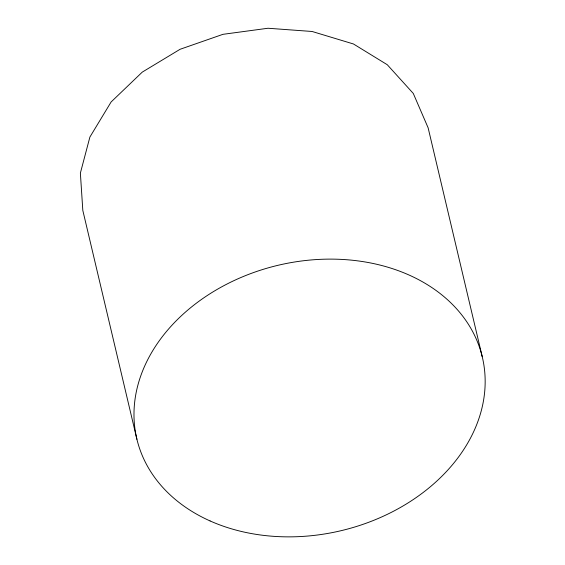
<?xml version="1.0" encoding="UTF-8"?>
<svg xmlns="http://www.w3.org/2000/svg" width="565" height="565" viewBox="0 0 565 565"><rect width="100%" height="100%" fill="white"/><g stroke="black" fill="none" stroke-linecap="round" stroke-linejoin="round"><path stroke-width="0.85" d="M482.228 356.685L428.129 127.817L413.283 93.444L387.265 64.721L353.464 43.978L312.099 31.478L268.001 28.25L222.977 34.324L180.101 49.275L142.288 72.101L111.128 101.954L89.892 137.048L80.378 173.081L82.815 210.427L136.914 439.288M210.102 520.951A177.53 136.391 -13.3 0 0 484.622 392.407A177.53 136.391 -13.3 0 0 233.995 280.607A177.53 136.391 -13.3 0 0 210.102 520.951"/></g></svg>
